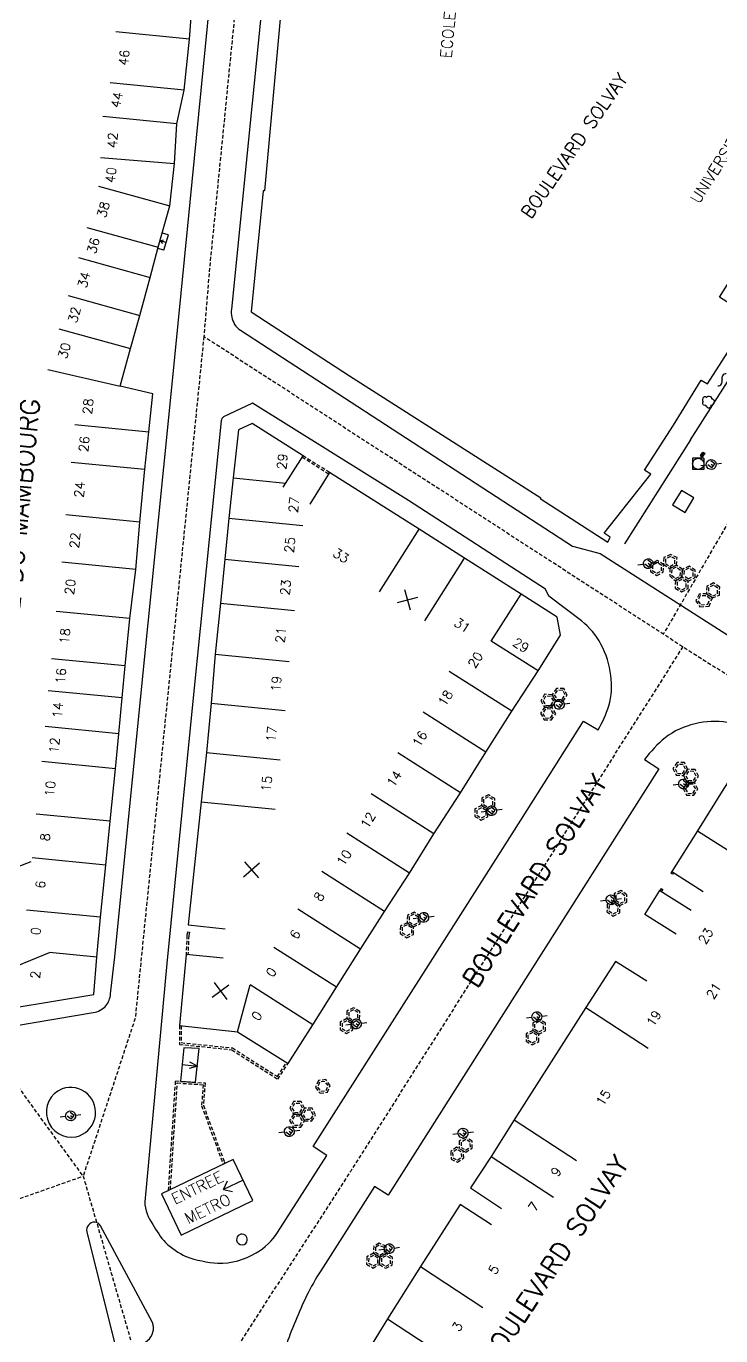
# Model space of a CAD drawing. Header units: millimetres. Extents: x 155000 to 156001, y 122000 to 123001.
# Drawn here: x 155404.1 to 155497.6, y 122708.5 to 122884.8 of the extents above; entities that cross this region are included whole.
import ezdxf
from ezdxf.enums import TextEntityAlignment as Align

# ---------------------------------------------------------------- set-up
doc = ezdxf.new("R2010")
doc.units = ezdxf.units.MM
doc.linetypes.add('DASHED', pattern=[0.75, 0.5, -0.25])
doc.layers.get('0').update_dxf_attribs({"linetype": 'CONTINUOUS'})
for name, color, linetype in [('W0001', 6, 'DASHED'), ('W0008', 7, 'CONTINUOUS'), ('W0100', 7, 'CONTINUOUS'), ('W0112', 1, 'DASHED'), ('W0300', 7, 'CONTINUOUS'), ('W0310', 3, 'CONTINUOUS'), ('W0400', 7, 'CONTINUOUS'), ('W0420', 7, 'CONTINUOUS'), ('W0471', 7, 'CONTINUOUS'), ('W0984', 7, 'CONTINUOUS'), ('W0989', 7, 'CONTINUOUS'), ('W0991', 7, 'CONTINUOUS'), ('W1102', 7, 'CONTINUOUS')]:
    doc.layers.add(name, color=color, linetype=linetype)
doc.styles.get("Standard").update_dxf_attribs({"font": 'romans.shx', "width": 0.85})

# ---------------------------------------------------------------- blocks, each defined once
blk = doc.blocks.new('t991o')
at = {"color": 0, "linetype": 'Continuous'}
for p, q in [((-1, 1), (1, -1)), ((-1, -1), (1, 1))]:
    blk.add_line(p, q, dxfattribs=at)
blk = doc.blocks.new('t310o')
at = {"color": 0, "linetype": 'Continuous'}
for centre, start, end in [((-0.5, 0.38), 216.8699, 323.1304), ((0.5, -0.37), 36.8699, 143.1303)]:
    blk.add_arc(centre, 0.625, start, end, dxfattribs=at)
blk = doc.blocks.new('T420')
for p, q in [((0.75, 0.75), (-0.75, 0.75)), ((-0.75, 0.75), (-0.75, -0.75)), ((0.75, 0.75), (0.75, -0.75)), ((0.75, -0.75), (-0.75, -0.75))]:
    blk.add_line(p, q)
blk.add_ellipse((0, 0), major_axis=(-0.53, 0.53), ratio=1, start_param=3.926991, end_param=10.210176)
blk = doc.blocks.new('T400')
for p, q in [((-0.15, 0.3), (0.15, 0.3)), ((-0.15, -0.25), (-0.15, 0.3)), ((-0.15, 0.15), (0.15, 0.15)), ((-0.15, 0), (0.15, 0)), ((0.15, 0.3), (0.15, -0.25)), ((-0.15, -0.15), (0.15, -0.15)), ((-0.15, -0.25), (-0.15, -0.3)), ((-0.15, -0.3), (0.15, -0.3)), ((0.15, -0.3), (0.15, -0.25))]:
    blk.add_line(p, q)
blk = doc.blocks.new('T300')
for p, q in [((-0.8, 0.51), (-0.86, 0.34)), ((-0.86, 0.34), (-0.86, 0.17)), ((-0.86, 0.17), (-0.74, 0.06)), ((-0.69, 0.63), (-0.8, 0.51)), ((-0.8, -0.06), (-0.74, 0.06)), ((-0.74, 0.06), (-0.69, 0.11)), ((-0.57, 0.69), (-0.69, 0.63)), ((-0.46, 0.69), (-0.57, 0.69)), ((-0.29, 0.63), (-0.46, 0.69)), ((-0.29, 0.63), (-0.17, 0.74)), ((-0.23, 0.57), (-0.29, 0.63)), ((-0.17, 0.74), (-0.06, 0.8)), ((-0.06, 0.8), (0.06, 0.8)), ((0.06, 0.8), (0.23, 0.74)), ((0.23, 0.74), (0.34, 0.63)), ((0.34, 0.63), (0.4, 0.51)), ((0.46, 0.46), (0.34, 0.46)), ((0.4, 0.51), (0.4, 0.46)), ((0.57, 0.4), (0.46, 0.46)), ((0.57, 0.4), (0.69, 0.29)), ((0.69, 0.29), (0.74, 0.17)), ((0.74, 0.06), (0.69, -0.17)), ((0.74, 0.17), (0.74, 0.06)), ((-0.8, -0.17), (-0.8, -0.06)), ((-0.8, -0.23), (-0.8, -0.17)), ((-0.74, -0.34), (-0.8, -0.23)), ((-0.69, -0.4), (-0.74, -0.34)), ((-0.51, -0.46), (-0.69, -0.4)), ((-0.4, -0.46), (-0.51, -0.46)), ((-0.4, -0.46), (-0.34, -0.46)), ((-0.34, -0.46), (-0.34, -0.4)), ((-0.34, -0.51), (-0.34, -0.46)), ((-0.29, -0.63), (-0.34, -0.51)), ((-0.17, -0.74), (-0.29, -0.63)), ((-0.06, -0.8), (-0.17, -0.74)), ((0.06, -0.8), (-0.06, -0.8)), ((0.17, -0.74), (0.06, -0.8)), ((0.23, -0.69), (0.17, -0.74)), ((0.29, -0.46), (0.23, -0.46)), ((0.29, -0.63), (0.23, -0.69)), ((0.46, -0.4), (0.29, -0.46)), ((0.34, -0.51), (0.29, -0.63)), ((0.34, -0.51), (0.34, -0.46)), ((0.57, -0.34), (0.46, -0.4)), ((0.63, -0.29), (0.57, -0.34)), ((0.69, -0.17), (0.63, -0.29))]:
    blk.add_line(p, q)
blk = doc.blocks.new('T471')
for p, q in [((-0.333334, 0.333334), (-0.333334, -0.333334)), ((-0.333334, 0.333334), (0.333334, 0.333334)), ((-0.333334, 0), (0, 0)), ((0.500001, 0.500001), (1.000002, 1.000002)), ((-0.500001, -0.500001), (-1.000002, -1.000002)), ((-0.333334, -0.333334), (0.333334, -0.333334))]:
    blk.add_line(p, q)
blk.add_ellipse((0, 0), major_axis=(0.471405, 0.471405), ratio=1, start_param=5.4977871438, end_param=11.780972451)

msp = doc.modelspace()

# ---------------------------------------------------------------- linework, layer by layer
at = {"layer": 'W0001', "flags": 128}
for points in [[(155443.33, 123000), (155441.02, 122975.96), (155428.77, 122852.29), (155428, 122843.03), (155492.5, 122801.28), (155518.68, 122784.63), (155518.68, 122784.63)], [(155428, 122843.03), (155418.75, 122751.28), (155411.75, 122730.03), (155397.75, 122749.28), (155395.29, 122754.27), (155395.29, 122754.27)], [(155492.5, 122801.28), (155447.78, 122730.71), (155422.75, 122692.03), (155448.19, 122675.49), (155448.19, 122675.49)], [(155385.54, 122720.77), (155411.75, 122730.03), (155422.75, 122692.03), (155415.75, 122681.03), (155400.25, 122677.53), (155398.05, 122674.19)]]:
    msp.add_lwpolyline(points, dxfattribs=at)
at = {"layer": 'W0001'}
msp.add_lwpolyline([(155660.1, 122947.91), (155664.07, 122928.08), (155597.06, 122914.16), (155568.89, 122909.42), (155556.86, 122903.83), (155528.37, 122864.4), (155499.03, 122818.74), (155489.88, 122802.98)], dxfattribs=at)
at = {"layer": 'W0008', "flags": 128}
for points in [[(155398.44, 122755.43), (155400.08, 122751.94, 0.1829), (155401.45, 122750.44, 0.142), (155402.75, 122750.3), (155413.11, 122752.04, 0.1737), (155414.82, 122752.95, 0.1423), (155415.43, 122754.54), (155416.03, 122759.54), (155419.45, 122794.18), (155423.62, 122835.71), (155425.83, 122857.9), (155433.26, 122933.06), (155437.26, 122973.52), (155439.79, 123000, 0.0883)], [(155446.88, 123000), (155445.69, 122988.04), (155444.78, 122978.4), (155441.1, 122941.41), (155435.89, 122888.27), (155431.7, 122846.67, 0.1646), (155432.14, 122844.64, 0.1068), (155432.93, 122843.84), (155477.64, 122814.78), (155481.38, 122813.79), (155520.31, 122788.92), (155520.31, 122788.92)], [(155425.61, 122719.2, 0.0653), (155429.89, 122718.3, 0.1417), (155435.05, 122719.7, 0.1153), (155437.92, 122722.43), (155444.56, 122732.8), (155442.7, 122734), (155469.82, 122776.56), (155479.13, 122791.25), (155481.08, 122790.08, 0.0531), (155482.53, 122793.31, 0.1), (155482.8, 122797.39, 0.0939), (155481.47, 122801.59, 0.1063), (155478.84, 122804.74), (155474.46, 122808.05), (155474, 122809.01), (155455.54, 122820.92), (155434.56, 122834.04), (155430.66, 122832.19, 0.2446), (155430.34, 122831.65), (155426.68, 122795.74), (155422.99, 122758.63), (155420.03, 122726.55, 0.1557), (155421.14, 122723.53, 0.059), (155422.83, 122721.08, 0.072), (155425.59, 122719.2), (155425.59, 122719.2)], [(155517.04, 122780.34), (155502.28, 122789.7, 0.1032), (155498.48, 122791.07, 0.0958), (155494.13, 122790.9, 0.1072), (155490.11, 122789.02, 0.0566), (155487.34, 122786.09), (155489.28, 122784.85), (155452.83, 122727.45), (155450.99, 122728.62), (155443.74, 122717.3, 0.0277), (155441.83, 122713.9, 0.0299), (155439.01, 122707.06, 0.0588), (155437.66, 122701.82, 0.1147), (155438.08, 122697.53, 0.0958), (155439.62, 122695.03, 0.0641), (155441.51, 122693.46), (155453, 122686.01), (155453, 122686.01)], [(155408.92, 122741.77, 0.9118), (155410.8, 122735.33), (155410.8, 122735.33)], [(155410.8, 122735.33, 1.0631), (155408.92, 122741.77), (155408.92, 122741.77)], [(155416.3, 122706.34, 0.1678), (155417.11, 122705.68, 0.2113), (155417.96, 122705.91), (155420.43, 122707.9, 0.1573), (155421.13, 122709.03, 0.1881), (155421.06, 122710.33), (155414.1, 122723.33, 0.2411), (155413.32, 122723.85, 0.2457), (155412.45, 122723.43, 0.2278), (155412.23, 122722.53), (155416.3, 122706.34), (155416.3, 122706.34)]]:
    msp.add_lwpolyline(points, format="xyb", dxfattribs=at)
for points in [[(155493.53, 122829.12), (155501.51, 122841.6), (155511.64, 122857.58), (155511.52, 122857.67), (155511.11, 122858.11)], [(155493.53, 122829.12), (155484.63, 122815.12), (155484.63, 122815.12)], [(155493.99, 122821.28), (155492.3, 122822.29), (155491.1, 122820.35), (155492.79, 122819.34), (155493.99, 122821.28), (155493.99, 122821.28)]]:
    msp.add_lwpolyline(points, dxfattribs=at)
at = {"layer": 'W0100'}
for p, q in [((155422.11, 122855.89), (155422.56, 122856.03)), ((155422.11, 122855.89), (155422.42, 122855.53)), ((155422.93, 122855.66), (155422.11, 122855.89)), ((155425.07, 122745.05), (155427.12, 122744.83)), ((155427.12, 122744.83), (155426.02, 122744.53)), ((155427.12, 122744.83), (155426.1, 122745.36)), ((155433.27, 122729.5), (155430.62, 122728.24)), ((155430.62, 122728.24), (155431.19, 122729.39)), ((155430.62, 122728.24), (155431.86, 122727.96))]:
    msp.add_line(p, q, dxfattribs=at)
at = {"layer": 'W0100', "flags": 128}
for points in [[(155449.57, 122952.87), (155444.6, 122953.36), (155443.69, 122943.86), (155440.02, 122906.48), (155440.17, 122906.47), (155439.15, 122897.16), (155439.3, 122897.14), (155436.14, 122862.59), (155435.99, 122862.61), (155434.36, 122846.33), (155447.62, 122837.7), (155473.36, 122821.31), (155473.28, 122821.19), (155482.39, 122815.33), (155482.72, 122816), (155481.88, 122816.54), (155488.16, 122824.5), (155487.31, 122825.03), (155491.24, 122831.09), (155491.24, 122831.09)], [(155491.24, 122831.09), (155494.97, 122837.11), (155495.82, 122836.62), (155501.58, 122845.66), (155497.44, 122848.3), (155518.16, 122881.07), (155522.32, 122878.41), (155528.12, 122887.49), (155527.28, 122888.02), (155534.91, 122900.08), (155535.75, 122899.54), (155541.42, 122908.53), (155537.19, 122911.19)], [(155402.3, 122752.67), (155413.19, 122754.47), (155413.57, 122759.51), (155414.09, 122764.86), (155414.82, 122771.88), (155415.39, 122777.77), (155416.11, 122784.82), (155416.56, 122789.55), (155417, 122794.37), (155417.41, 122798.68), (155418.05, 122805.04), (155418.82, 122811.66), (155419.37, 122818.03), (155420.06, 122825.14), (155420.58, 122830.19), (155421.11, 122835.3), (155416.72, 122836.32), (155418.11, 122841.39), (155419.37, 122845.85), (155420.75, 122850.96), (155421.86, 122855.01), (155423.43, 122860.58), (155424.05, 122866.29), (155424.34, 122871.63), (155425.33, 122876.17), (155426.08, 122883.02), (155426.59, 122890.15)], [(155422.63, 122854.62), (155423.22, 122856.7), (155422.4, 122856.93), (155422.4, 122856.93)], [(155438.68, 122822.73), (155441.35, 122826.97), (155434.49, 122831.31), (155432.66, 122830.43), (155431.95, 122823.97), (155431.37, 122818.56), (155430.82, 122813.05), (155430.23, 122807.12), (155429.53, 122800.27), (155428.99, 122793.67), (155428.34, 122787.05), (155427.65, 122780.38), (155425.89, 122763.82), (155430.86, 122763.29), (155430.86, 122763.29)], [(155430.59, 122759.35), (155425.61, 122759.83), (155424.7, 122750.29), (155432.54, 122749.46), (155439.35, 122745.2), (155442.65, 122750.4), (155445.84, 122755.44), (155449.09, 122760.57), (155452.3, 122765.64), (155455.67, 122770.79), (155458.96, 122776.1), (155462.55, 122781.62), (155465.98, 122787.07), (155469.45, 122792.58), (155473.01, 122798.02), (155476.03, 122802.82), (155475.55, 122805.26), (155470.7, 122808.33), (155463.1, 122813.19), (155456.99, 122817.07), (155444.93, 122824.69), (155442.26, 122820.46), (155442.26, 122820.46)], [(155515.97, 122779.19), (155510.36, 122782.9), (155503.58, 122787.26), (155500.93, 122786.7), (155497.78, 122781.82), (155494.46, 122776.48), (155491, 122771), (155495.24, 122768.33), (155495.24, 122768.33)], [(155491.6, 122762.59), (155487.37, 122765.25), (155489.4, 122768.48), (155493.63, 122765.82), (155493.63, 122765.82)], [(155487.64, 122756.26), (155483.41, 122758.92), (155479.45, 122752.72), (155469.8, 122737.6), (155466.69, 122732.68), (155463.91, 122728.43), (155468.09, 122725.69), (155468.09, 122725.69)], [(155426.89, 122742.65), (155427.37, 122747.21), (155425.3, 122747.31), (155424.83, 122742.79), (155426.89, 122742.65), (155426.89, 122742.65)], [(155422.29, 122727.64), (155424.95, 122722.1), (155434.6, 122726.73), (155431.94, 122732.27), (155422.29, 122727.64), (155422.29, 122727.64)], [(155466.71, 122723.48), (155462.52, 122726.22), (155457.18, 122717.85), (155452.72, 122710.81), (155449.45, 122705.49), (155444.35, 122697.73), (155444.77, 122695.41), (155448.65, 122693.07), (155454.55, 122689.34), (155454.55, 122689.34)]]:
    msp.add_lwpolyline(points, dxfattribs=at)
at = {"layer": 'W0100'}
msp.add_lwpolyline([(155422.63, 122854.62), (155421.82, 122854.84)], dxfattribs=at)
at = {"layer": 'W0100', "flags": 128}
for points in [[(155433.79, 122721.19, 1.0852), (155432.42, 122721.68), (155432.42, 122721.68)], [(155432.42, 122721.68, 0.9225), (155433.79, 122721.19), (155433.79, 122721.19)]]:
    msp.add_lwpolyline(points, format="xyb", dxfattribs=at)
at = {"layer": 'W0112'}
for p, q in [((155444.8, 122824.48), (155441.21, 122826.75)), ((155444.93, 122824.69), (155441.35, 122826.96)), ((155490.81, 122813.69), (155489.93, 122813.25)), ((155490.81, 122813.41), (155490.17, 122813.09)), ((155491.71, 122813.25), (155490.81, 122813.69)), ((155491.44, 122813.1), (155490.81, 122813.41)), ((155488.16, 122812.38), (155488.13, 122811.38)), ((155489.05, 122812.85), (155488.16, 122812.38)), ((155488.41, 122812.23), (155488.38, 122811.52)), ((155489.04, 122812.56), (155488.41, 122812.23)), ((155489.64, 122812.19), (155489.04, 122812.56)), ((155489.89, 122812.32), (155489.05, 122812.85)), ((155489.61, 122811.48), (155489.64, 122812.19)), ((155489.86, 122811.32), (155489.89, 122812.32)), ((155489.93, 122813.25), (155489.89, 122812.32)), ((155489.89, 122812.32), (155490.74, 122811.79)), ((155490.17, 122813.09), (155490.15, 122812.46)), ((155490.15, 122812.46), (155490.75, 122812.08)), ((155490.74, 122811.79), (155490.73, 122810.79)), ((155491.62, 122812.25), (155490.74, 122811.79)), ((155491.62, 122812.25), (155490.74, 122811.79)), ((155490.74, 122811.79), (155491.62, 122812.25)), ((155490.75, 122812.08), (155491.39, 122812.41)), ((155490.99, 122811.64), (155490.98, 122810.9)), ((155491.6, 122811.96), (155490.99, 122811.64)), ((155491.39, 122812.41), (155491.44, 122813.1)), ((155492.18, 122811.54), (155491.6, 122811.96)), ((155491.62, 122812.25), (155491.71, 122813.25)), ((155492.44, 122811.66), (155491.62, 122812.25)), ((155492.35, 122810.61), (155492.44, 122811.66)), ((155492.44, 122811.66), (155492.35, 122810.61)), ((155493.33, 122812.12), (155492.44, 122811.66)), ((155493.31, 122811.83), (155492.68, 122811.5)), ((155493.91, 122811.45), (155493.31, 122811.83)), ((155494.17, 122811.58), (155493.33, 122812.12)), ((155494.13, 122810.58), (155494.17, 122811.58)), ((155488.13, 122811.38), (155488.98, 122810.85)), ((155488.38, 122811.52), (155488.99, 122811.14)), ((155488.98, 122810.85), (155489.86, 122811.32)), ((155488.99, 122811.14), (155489.61, 122811.48)), ((155490.73, 122810.79), (155491.48, 122810.13)), ((155490.98, 122810.9), (155491.51, 122810.43)), ((155491.48, 122810.13), (155491.46, 122809.13)), ((155491.48, 122810.13), (155492.35, 122810.61)), ((155492.35, 122810.61), (155491.48, 122810.13)), ((155491.51, 122810.43), (155492.12, 122810.77)), ((155491.73, 122809.98), (155491.71, 122809.27)), ((155492.35, 122810.33), (155491.73, 122809.98)), ((155492.12, 122810.77), (155492.18, 122811.54)), ((155493.21, 122810.1), (155492.35, 122810.61)), ((155492.96, 122809.96), (155492.35, 122810.33)), ((155492.68, 122811.5), (155492.62, 122810.75)), ((155493.22, 122810.39), (155492.62, 122810.75)), ((155492.95, 122809.25), (155492.96, 122809.96)), ((155493.19, 122809.1), (155493.21, 122810.1)), ((155493.21, 122810.1), (155494.13, 122810.58)), ((155493.22, 122810.39), (155493.88, 122810.73)), ((155493.88, 122810.73), (155493.91, 122811.45)), ((155496.61, 122809.84), (155495.72, 122809.38)), ((155497.45, 122809.3), (155496.61, 122809.84)), ((155491.46, 122809.13), (155492.35, 122808.63)), ((155491.71, 122809.27), (155492.35, 122808.92)), ((155492.35, 122808.92), (155492.95, 122809.25)), ((155492.35, 122808.63), (155493.19, 122809.1)), ((155494.67, 122808.34), (155494.24, 122807.44)), ((155494.83, 122808.1), (155494.53, 122807.46)), ((155495.67, 122808.39), (155494.67, 122808.34)), ((155495.6, 122808.13), (155494.83, 122808.1)), ((155496.18, 122807.73), (155495.6, 122808.13)), ((155495.72, 122809.38), (155495.67, 122808.39)), ((155495.67, 122808.39), (155496.49, 122807.82)), ((155496.49, 122807.82), (155495.67, 122808.39)), ((155495.96, 122809.23), (155495.93, 122808.51)), ((155495.93, 122808.51), (155496.52, 122808.1)), ((155496.6, 122809.55), (155495.96, 122809.23)), ((155496.49, 122807.82), (155497.41, 122808.22)), ((155496.52, 122808.1), (155497.16, 122808.39)), ((155497.19, 122809.16), (155496.6, 122809.55)), ((155497.16, 122808.39), (155497.19, 122809.16)), ((155497.41, 122808.22), (155497.45, 122809.3)), ((155494.24, 122807.44), (155494.8, 122806.61)), ((155494.53, 122807.46), (155494.93, 122806.88)), ((155494.8, 122806.61), (155496.03, 122806.73)), ((155494.93, 122806.88), (155495.86, 122806.97)), ((155495.86, 122806.97), (155496.18, 122807.73)), ((155496.03, 122806.73), (155496.49, 122807.82)), ((155473.88, 122794.87), (155473.37, 122794.02)), ((155473.37, 122794.02), (155473.86, 122793.15)), ((155474.02, 122794.61), (155473.66, 122794.02)), ((155473.66, 122794.02), (155474.01, 122793.4)), ((155474.88, 122794.81), (155473.88, 122794.87)), ((155474.74, 122794.57), (155474.02, 122794.61)), ((155474.73, 122793.36), (155475.1, 122793.96)), ((155475.1, 122793.96), (155474.74, 122794.57)), ((155474.86, 122793.11), (155475.4, 122793.95)), ((155475.46, 122795.63), (155474.88, 122794.81)), ((155474.88, 122794.81), (155475.4, 122793.95)), ((155475.4, 122793.95), (155474.88, 122794.81)), ((155475.59, 122795.38), (155475.18, 122794.8)), ((155475.18, 122794.8), (155475.54, 122794.2)), ((155475.4, 122793.95), (155476.39, 122793.92)), ((155476.46, 122795.65), (155475.46, 122795.63)), ((155475.54, 122794.2), (155476.26, 122794.17)), ((155476.31, 122795.4), (155475.59, 122795.38)), ((155476.26, 122794.17), (155476.64, 122794.78)), ((155476.64, 122794.78), (155476.31, 122795.4)), ((155476.39, 122793.92), (155476.93, 122794.76)), ((155476.93, 122794.76), (155476.46, 122795.65)), ((155473.86, 122793.15), (155473.33, 122792.31)), ((155473.33, 122792.31), (155473.82, 122791.44)), ((155474, 122792.9), (155473.62, 122792.3)), ((155473.62, 122792.3), (155473.97, 122791.69)), ((155473.86, 122793.15), (155474.86, 122793.11)), ((155474.86, 122793.11), (155473.86, 122793.15)), ((155474.72, 122792.86), (155474, 122792.9)), ((155474.01, 122793.4), (155474.73, 122793.36)), ((155474.69, 122791.66), (155475.07, 122792.25)), ((155475.07, 122792.25), (155474.72, 122792.86)), ((155474.82, 122791.41), (155475.37, 122792.24)), ((155475.37, 122792.24), (155474.86, 122793.11)), ((155473.82, 122791.44), (155474.82, 122791.41)), ((155473.97, 122791.69), (155474.69, 122791.66)), ((155491.71, 122785.67), (155491.15, 122784.86)), ((155491.84, 122785.42), (155491.44, 122784.84)), ((155492.71, 122785.67), (155491.71, 122785.67)), ((155492.55, 122785.42), (155491.84, 122785.42)), ((155492.85, 122784.78), (155492.55, 122785.42)), ((155493.13, 122784.77), (155492.71, 122785.67)), ((155491.15, 122784.86), (155491.59, 122783.97)), ((155491.44, 122784.84), (155491.75, 122784.21)), ((155491.59, 122783.97), (155492.59, 122783.92)), ((155491.75, 122784.21), (155492.46, 122784.18)), ((155492.46, 122784.18), (155492.85, 122784.78)), ((155492.59, 122783.92), (155493.13, 122784.77)), ((155493.13, 122784.77), (155492.59, 122783.92)), ((155492.59, 122783.92), (155493.05, 122783.04)), ((155493.27, 122784.51), (155492.88, 122783.91)), ((155492.88, 122783.91), (155493.21, 122783.28)), ((155494.13, 122784.74), (155493.13, 122784.77)), ((155493.98, 122784.49), (155493.27, 122784.51)), ((155493.92, 122783.25), (155494.3, 122783.86)), ((155494.3, 122783.86), (155493.98, 122784.49)), ((155494.05, 122782.99), (155494.58, 122783.84)), ((155494.58, 122783.84), (155494.13, 122784.74)), ((155493.05, 122783.04), (155492.53, 122782.18)), ((155492.53, 122782.18), (155492.99, 122781.29)), ((155493.19, 122782.78), (155492.82, 122782.17)), ((155492.82, 122782.17), (155493.15, 122781.54)), ((155493.05, 122783.04), (155494.05, 122782.99)), ((155494.05, 122782.99), (155493.05, 122783.04)), ((155493.89, 122782.75), (155493.19, 122782.78)), ((155493.21, 122783.28), (155493.92, 122783.25)), ((155493.85, 122781.53), (155494.22, 122782.12)), ((155494.22, 122782.12), (155493.89, 122782.75)), ((155493.98, 122781.28), (155494.51, 122782.1)), ((155494.51, 122782.1), (155494.05, 122782.99)), ((155465.4, 122779.89), (155464.5, 122779.44)), ((155465.41, 122780.89), (155465.4, 122779.89)), ((155465.4, 122779.89), (155466.26, 122779.39)), ((155466.26, 122779.39), (155465.4, 122779.89)), ((155466.31, 122781.34), (155465.41, 122780.89)), ((155465.66, 122780.73), (155465.65, 122780.03)), ((155465.65, 122780.03), (155466.27, 122779.67)), ((155466.3, 122781.05), (155465.66, 122780.73)), ((155466.27, 122779.67), (155466.91, 122779.99)), ((155466.92, 122780.69), (155466.3, 122781.05)), ((155467.17, 122780.83), (155466.31, 122781.34)), ((155466.91, 122779.99), (155466.92, 122780.69)), ((155467.16, 122779.83), (155467.17, 122780.83)), ((155492.99, 122781.29), (155493.98, 122781.28)), ((155493.15, 122781.54), (155493.85, 122781.53)), ((155464.5, 122779.44), (155464.48, 122778.44)), ((155464.48, 122778.44), (155465.35, 122777.94)), ((155464.75, 122779.29), (155464.73, 122778.58)), ((155464.73, 122778.58), (155465.36, 122778.22)), ((155465.39, 122779.6), (155464.75, 122779.29)), ((155465.35, 122777.94), (155466.25, 122778.39)), ((155465.36, 122778.22), (155466, 122778.54)), ((155466.01, 122779.24), (155465.39, 122779.6)), ((155466, 122778.54), (155466.01, 122779.24)), ((155466.25, 122778.39), (155466.26, 122779.39)), ((155466.26, 122779.39), (155467.16, 122779.83)), ((155491, 122771), (155490.89, 122770.8)), ((155491.22, 122770.86), (155491.11, 122770.68)), ((155483.25, 122768.03), (155483.21, 122767.03)), ((155484.15, 122768.46), (155483.25, 122768.03)), ((155483.49, 122767.87), (155483.46, 122767.16)), ((155484.12, 122768.17), (155483.49, 122767.87)), ((155484.7, 122767.76), (155484.12, 122768.17)), ((155484.96, 122767.88), (155484.15, 122768.46)), ((155484.68, 122767.04), (155484.7, 122767.76)), ((155484.93, 122766.88), (155484.96, 122767.88)), ((155489.58, 122768.73), (155489.4, 122768.48)), ((155489.78, 122768.59), (155489.61, 122768.35)), ((155482.31, 122766.6), (155482.27, 122765.6)), ((155483.21, 122767.03), (155482.31, 122766.6)), ((155482.55, 122766.44), (155482.52, 122765.73)), ((155483.18, 122766.74), (155482.55, 122766.44)), ((155483.77, 122766.32), (155483.18, 122766.74)), ((155483.21, 122767.03), (155484.02, 122766.45)), ((155484.02, 122766.45), (155483.21, 122767.03)), ((155483.46, 122767.16), (155484.05, 122766.74)), ((155483.75, 122765.61), (155483.77, 122766.32)), ((155483.99, 122765.45), (155484.02, 122766.45)), ((155484.02, 122766.45), (155484.93, 122766.88)), ((155484.05, 122766.74), (155484.68, 122767.04)), ((155455.36, 122764.11), (155454.46, 122763.68)), ((155455.4, 122765.11), (155455.36, 122764.11)), ((155455.36, 122764.11), (155456.24, 122763.56)), ((155456.24, 122763.56), (155455.36, 122764.11)), ((155456.3, 122765.55), (155455.4, 122765.11)), ((155455.64, 122764.95), (155455.62, 122764.25)), ((155455.62, 122764.25), (155456.25, 122763.85)), ((155456.28, 122765.26), (155455.64, 122764.95)), ((155456.24, 122763.56), (155457.13, 122764.02)), ((155456.25, 122763.85), (155456.88, 122764.17)), ((155456.89, 122764.88), (155456.28, 122765.26)), ((155457.15, 122765.02), (155456.3, 122765.55)), ((155456.88, 122764.17), (155456.89, 122764.88)), ((155457.13, 122764.02), (155457.15, 122765.02)), ((155482.27, 122765.6), (155483.09, 122765.02)), ((155482.52, 122765.73), (155483.12, 122765.31)), ((155483.09, 122765.02), (155483.99, 122765.45)), ((155483.12, 122765.31), (155483.75, 122765.61)), ((155425.72, 122762.43), (155425.61, 122759.83)), ((155425.81, 122762.9), (155425.72, 122762.43)), ((155425.97, 122762.4), (155425.86, 122759.81)), ((155426.05, 122762.86), (155425.97, 122762.4)), ((155454.46, 122763.68), (155454.42, 122762.68)), ((155454.42, 122762.68), (155455.34, 122762.11)), ((155454.7, 122763.52), (155454.68, 122762.82)), ((155454.68, 122762.82), (155455.35, 122762.4)), ((155455.35, 122763.83), (155454.7, 122763.52)), ((155455.34, 122762.11), (155456.23, 122762.56)), ((155455.99, 122763.43), (155455.35, 122763.83)), ((155455.35, 122762.4), (155455.98, 122762.72)), ((155455.98, 122762.72), (155455.99, 122763.43)), ((155456.23, 122762.56), (155456.24, 122763.56)), ((155447.27, 122752.22), (155447.25, 122751.22)), ((155448.16, 122752.68), (155447.27, 122752.22)), ((155447.52, 122752.07), (155447.51, 122751.36)), ((155448.15, 122752.4), (155447.52, 122752.07)), ((155448.74, 122752.05), (155448.15, 122752.4)), ((155449, 122752.19), (155448.16, 122752.68)), ((155448.72, 122751.34), (155448.74, 122752.05)), ((155448.96, 122751.19), (155449, 122752.19)), ((155424.7, 122750.29), (155424.71, 122747.76)), ((155424.95, 122750.27), (155424.96, 122747.99)), ((155446.37, 122750.76), (155446.35, 122749.76)), ((155447.25, 122751.22), (155446.37, 122750.76)), ((155446.61, 122750.6), (155446.6, 122749.89)), ((155446.6, 122749.89), (155447.2, 122749.51)), ((155447.24, 122750.93), (155446.61, 122750.6)), ((155447.84, 122750.57), (155447.24, 122750.93)), ((155447.25, 122751.22), (155448.09, 122750.7)), ((155448.09, 122750.7), (155447.25, 122751.22)), ((155447.51, 122751.36), (155448.1, 122750.99)), ((155447.82, 122749.85), (155447.84, 122750.57)), ((155448.06, 122749.7), (155448.09, 122750.7)), ((155448.09, 122750.7), (155448.96, 122751.19)), ((155448.1, 122750.99), (155448.72, 122751.34)), ((155472.28, 122750.64), (155472.27, 122749.64)), ((155473.16, 122751.11), (155472.28, 122750.64)), ((155472.53, 122750.49), (155472.52, 122749.78)), ((155473.15, 122750.83), (155472.53, 122750.49)), ((155473.74, 122750.46), (155473.15, 122750.83)), ((155473.99, 122750.59), (155473.16, 122751.11)), ((155473.74, 122749.75), (155473.74, 122750.46)), ((155473.99, 122749.59), (155473.99, 122750.59)), ((155446.35, 122749.76), (155447.19, 122749.22)), ((155447.19, 122749.22), (155448.06, 122749.7)), ((155447.2, 122749.51), (155447.82, 122749.85)), ((155472.27, 122749.64), (155471.39, 122749.17)), ((155471.39, 122749.17), (155471.39, 122748.17)), ((155471.39, 122748.17), (155472.21, 122747.68)), ((155472.27, 122749.35), (155471.64, 122749.02)), ((155471.64, 122749.02), (155471.64, 122748.31)), ((155471.64, 122748.31), (155472.22, 122747.97)), ((155472.21, 122747.68), (155473.1, 122748.14)), ((155472.22, 122747.97), (155472.85, 122748.29)), ((155472.27, 122749.64), (155473.1, 122749.14)), ((155473.1, 122749.14), (155472.27, 122749.64)), ((155472.85, 122749), (155472.27, 122749.35)), ((155472.52, 122749.78), (155473.11, 122749.42)), ((155472.85, 122748.29), (155472.85, 122749)), ((155473.1, 122749.14), (155473.99, 122749.59)), ((155473.1, 122748.14), (155473.1, 122749.14)), ((155473.11, 122749.42), (155473.74, 122749.75)), ((155424.71, 122747.76), (155431.76, 122747.04)), ((155424.96, 122747.99), (155431.84, 122747.28)), ((155431.76, 122747.04), (155437.96, 122743.07)), ((155431.84, 122747.28), (155437.89, 122743.41)), ((155437.89, 122743.41), (155439.14, 122745.33)), ((155437.96, 122743.07), (155439.35, 122745.2)), ((155443.42, 122742.88), (155443.03, 122741.96)), ((155444.4, 122743.03), (155443.42, 122742.88)), ((155445.01, 122742.24), (155444.4, 122743.03)), ((155443.03, 122741.96), (155443.65, 122741.18)), ((155443.59, 122742.66), (155443.32, 122742)), ((155443.32, 122742), (155443.75, 122741.44)), ((155444.3, 122742.77), (155443.59, 122742.66)), ((155443.65, 122741.18), (155444.64, 122741.31)), ((155443.75, 122741.44), (155444.46, 122741.54)), ((155444.73, 122742.2), (155444.3, 122742.77)), ((155444.46, 122741.54), (155444.73, 122742.2)), ((155444.64, 122741.31), (155445.01, 122742.24)), ((155440.08, 122740.07), (155439.57, 122739.22)), ((155440.22, 122739.82), (155439.86, 122739.22)), ((155441.08, 122740.06), (155440.08, 122740.07)), ((155440.93, 122739.81), (155440.22, 122739.82)), ((155441.27, 122739.18), (155440.93, 122739.81)), ((155441.56, 122739.18), (155441.08, 122740.06)), ((155440.06, 122738.35), (155439.55, 122737.49)), ((155439.57, 122739.22), (155440.06, 122738.35)), ((155440.2, 122738.1), (155439.84, 122737.49)), ((155439.86, 122739.22), (155440.21, 122738.6)), ((155440.06, 122738.35), (155441.06, 122738.33)), ((155441.06, 122738.33), (155440.06, 122738.35)), ((155440.92, 122738.09), (155440.2, 122738.1)), ((155440.21, 122738.6), (155440.92, 122738.59)), ((155440.92, 122738.59), (155441.27, 122739.18)), ((155441.27, 122737.47), (155440.92, 122738.09)), ((155441.56, 122739.18), (155441.06, 122738.33)), ((155441.06, 122738.33), (155441.56, 122739.18)), ((155441.06, 122738.33), (155441.55, 122737.46)), ((155441.55, 122737.46), (155441.06, 122738.33)), ((155441.7, 122738.92), (155441.35, 122738.33)), ((155441.35, 122738.33), (155441.7, 122737.71)), ((155442.56, 122739.16), (155441.56, 122739.18)), ((155442.41, 122738.91), (155441.7, 122738.92)), ((155441.7, 122737.71), (155442.41, 122737.7)), ((155442.75, 122738.29), (155442.41, 122738.91)), ((155442.41, 122737.7), (155442.75, 122738.29)), ((155442.55, 122737.45), (155443.04, 122738.28)), ((155443.04, 122738.28), (155442.56, 122739.16)), ((155439.55, 122737.49), (155440.03, 122736.63)), ((155439.84, 122737.49), (155440.18, 122736.88)), ((155440.03, 122736.63), (155441.05, 122736.6)), ((155440.18, 122736.88), (155440.9, 122736.86)), ((155440.9, 122736.86), (155441.27, 122737.47)), ((155441.05, 122736.6), (155441.55, 122737.46)), ((155441.55, 122737.46), (155442.55, 122737.45)), ((155463.25, 122735.24), (155462.38, 122734.74)), ((155462.38, 122734.74), (155462.38, 122733.73)), ((155463.25, 122734.95), (155462.63, 122734.59)), ((155462.63, 122734.59), (155462.63, 122733.88)), ((155464.11, 122734.74), (155463.25, 122735.24)), ((155463.86, 122734.59), (155463.25, 122734.95)), ((155463.88, 122733.92), (155463.86, 122734.59)), ((155464.13, 122733.78), (155464.11, 122734.74)), ((155462.03, 122733.92), (155461.23, 122733.32)), ((155461.23, 122733.32), (155461.31, 122732.32)), ((155461.31, 122732.32), (155462.16, 122731.9)), ((155462.05, 122733.63), (155461.49, 122733.2)), ((155461.49, 122733.2), (155461.54, 122732.48)), ((155461.54, 122732.48), (155462.14, 122732.19)), ((155462.9, 122733.43), (155462.03, 122733.92)), ((155462.66, 122733.29), (155462.05, 122733.63)), ((155462.14, 122732.19), (155462.73, 122732.59)), ((155462.16, 122731.9), (155462.99, 122732.47)), ((155462.63, 122733.88), (155463.24, 122733.53)), ((155462.73, 122732.59), (155462.66, 122733.29)), ((155462.9, 122733.43), (155463.25, 122733.24)), ((155462.99, 122732.47), (155462.9, 122733.43)), ((155463.24, 122733.53), (155463.88, 122733.92)), ((155463.25, 122733.24), (155464.13, 122733.78)), ((155450.88, 122720.6), (155450.84, 122719.65)), ((155451.58, 122720.99), (155450.88, 122720.6)), ((155451.13, 122720.45), (155451.1, 122719.78)), ((155451.6, 122720.72), (155451.13, 122720.45)), ((155452.55, 122720.6), (155451.58, 122720.99)), ((155452.3, 122720.43), (155451.6, 122720.72)), ((155452.3, 122719.75), (155452.3, 122720.43)), ((155452.55, 122719.6), (155452.55, 122720.6)), ((155449.94, 122719.15), (155449.91, 122718.19)), ((155449.91, 122718.19), (155450.78, 122717.66)), ((155450.84, 122719.65), (155449.94, 122719.15)), ((155450.19, 122719), (155450.17, 122718.33)), ((155450.17, 122718.33), (155450.79, 122717.95)), ((155450.84, 122719.36), (155450.19, 122719)), ((155450.79, 122717.95), (155451.4, 122718.29)), ((155450.84, 122719.65), (155451.68, 122719.12)), ((155451.68, 122719.12), (155450.84, 122719.65)), ((155451.43, 122718.99), (155450.84, 122719.36)), ((155451.1, 122719.78), (155451.69, 122719.41)), ((155451.4, 122718.29), (155451.43, 122718.99)), ((155451.68, 122719.12), (155451.64, 122718.14)), ((155451.64, 122718.14), (155451.68, 122719.12)), ((155451.68, 122719.12), (155452.55, 122719.6)), ((155452.55, 122719.6), (155451.68, 122719.12)), ((155451.69, 122719.41), (155452.3, 122719.75)), ((155451.93, 122718.97), (155451.9, 122718.27)), ((155451.9, 122718.27), (155452.5, 122717.91)), ((155452.54, 122719.31), (155451.93, 122718.97)), ((155452.5, 122717.91), (155453.12, 122718.23)), ((155453.14, 122718.94), (155452.54, 122719.31)), ((155453.4, 122719.08), (155452.55, 122719.6)), ((155453.12, 122718.23), (155453.14, 122718.94)), ((155453.36, 122718.08), (155453.4, 122719.08)), ((155450.78, 122717.66), (155451.64, 122718.14)), ((155451.64, 122718.14), (155452.49, 122717.62)), ((155452.49, 122717.62), (155453.36, 122718.08))]:
    msp.add_line(p, q, dxfattribs=at)
for points in [[(155441.21, 122826.75), (155441.35, 122826.96)], [(155444.8, 122824.48), (155444.93, 122824.69)], [(155491.11, 122770.68), (155490.89, 122770.8)], [(155491, 122771), (155491.22, 122770.86)], [(155489.61, 122768.35), (155489.4, 122768.48)], [(155489.58, 122768.73), (155489.78, 122768.59)], [(155425.81, 122762.9), (155426.05, 122762.86)], [(155425.86, 122759.81), (155425.61, 122759.83)], [(155424.7, 122750.29), (155424.95, 122750.27)], [(155439.14, 122745.33), (155439.35, 122745.2)], [(155423.23, 122728.09), (155424.19, 122742.83), (155428.16, 122742.56), (155427.94, 122739.54), (155430.72, 122732.01), (155430.82, 122731.74)], [(155423.49, 122728.21), (155424.42, 122742.56), (155427.89, 122742.33), (155427.69, 122739.5), (155430.6, 122731.63)], [(155430.6, 122731.63), (155430.82, 122731.74)], [(155423.49, 122728.21), (155423.23, 122728.09)]]:
    msp.add_lwpolyline(points, dxfattribs=at)
at = {"layer": 'W1102'}
msp.add_line((155395.42, 122768.75), (155404.74, 122772.38), dxfattribs=at)
at = {"layer": 'W1102', "flags": 128}
for points in [[(155426.08, 122883.02), (155416.13, 122883.99), (155416.13, 122883.99)], [(155425.33, 122876.17), (155415.37, 122877.14), (155415.37, 122877.14)], [(155424.34, 122871.63), (155414.39, 122872.6), (155414.39, 122872.6)], [(155414.09, 122867.11), (155424.05, 122866.29), (155424.05, 122866.29)], [(155413.79, 122863.24), (155423.43, 122860.58), (155423.43, 122860.58)], [(155412.22, 122857.67), (155421.86, 122855.01), (155421.86, 122855.01)], [(155411.11, 122853.62), (155420.75, 122850.96), (155420.75, 122850.96)], [(155409.73, 122848.51), (155419.37, 122845.85), (155419.37, 122845.85)], [(155408.47, 122844.05), (155418.11, 122841.39), (155418.11, 122841.39)], [(155406.98, 122838.58), (155416.72, 122836.32), (155416.72, 122836.32)], [(155410.63, 122831.17), (155420.58, 122830.19), (155420.58, 122830.19)], [(155410.11, 122826.12), (155420.06, 122825.14), (155420.06, 122825.14)], [(155431.95, 122823.97), (155439.02, 122823.27)], [(155419.37, 122818.03), (155409.42, 122819), (155409.42, 122819)], [(155431.37, 122818.56), (155441.33, 122817.58), (155441.33, 122817.58)], [(155451.63, 122808.63), (155456.99, 122817.07), (155456.99, 122817.07)], [(155418.82, 122811.66), (155408.87, 122812.64), (155408.87, 122812.64)], [(155430.82, 122813.05), (155440.78, 122812.07), (155440.78, 122812.07)], [(155457.74, 122804.75), (155463.1, 122813.19), (155463.1, 122813.19)], [(155466.7, 122802.03), (155470.7, 122808.33), (155470.7, 122808.33)], [(155430.23, 122807.12), (155440.18, 122806.14), (155440.18, 122806.14)], [(155418.05, 122805.04), (155408.1, 122806.01), (155408.1, 122806.01)], [(155473.01, 122798.02), (155466.7, 122802.03)], [(155417.41, 122798.68), (155407.46, 122799.65), (155407.46, 122799.65)], [(155429.53, 122800.27), (155439.49, 122799.29), (155439.49, 122799.29)], [(155469.45, 122792.58), (155461.01, 122797.95), (155461.01, 122797.95)], [(155417, 122794.37), (155407.05, 122795.34), (155407.05, 122795.34)], [(155428.99, 122793.67), (155438.95, 122792.68), (155438.95, 122792.68)], [(155465.98, 122787.07), (155457.54, 122792.45), (155457.54, 122792.45)], [(155416.56, 122789.55), (155406.61, 122790.53), (155406.61, 122790.53)], [(155428.34, 122787.05), (155438.29, 122786.06), (155438.29, 122786.06)], [(155462.55, 122781.62), (155454.12, 122787), (155454.12, 122787)], [(155416.11, 122784.82), (155406.16, 122785.8), (155406.16, 122785.8)], [(155427.65, 122780.38), (155437.6, 122779.4), (155437.6, 122779.4)], [(155458.96, 122776.1), (155450.52, 122781.47), (155450.52, 122781.47)], [(155415.39, 122777.77), (155405.44, 122778.74), (155405.44, 122778.74)], [(155494.46, 122776.48), (155502.91, 122771.14), (155502.91, 122771.14)], [(155455.67, 122770.79), (155447.24, 122776.16), (155447.24, 122776.16)], [(155414.82, 122771.88), (155404.87, 122772.85), (155404.87, 122772.85)], [(155452.3, 122765.64), (155443.86, 122771.01), (155443.86, 122771.01)], [(155414.09, 122764.86), (155404.13, 122765.83), (155404.13, 122765.83)], [(155449.09, 122760.57), (155440.65, 122765.94), (155440.65, 122765.94)], [(155445.84, 122755.44), (155437.41, 122760.81), (155437.41, 122760.81)], [(155400.38, 122757.32), (155407.21, 122760.13)], [(155413.57, 122759.51), (155407.21, 122760.13)], [(155432.54, 122749.46), (155434.21, 122755.77), (155434.21, 122755.77)], [(155442.65, 122750.4), (155434.21, 122755.77), (155434.21, 122755.77)], [(155479.45, 122752.72), (155487.81, 122747.24), (155487.81, 122747.24)], [(155469.8, 122737.6), (155478.16, 122732.12), (155478.16, 122732.12)], [(155466.69, 122732.68), (155475.06, 122727.2), (155475.06, 122727.2)], [(155457.18, 122717.85), (155465.55, 122712.37), (155465.55, 122712.37)], [(155452.72, 122710.81), (155461.08, 122705.33), (155461.08, 122705.33)]]:
    msp.add_lwpolyline(points, dxfattribs=at)

# ---------------------------------------------------------------- block references
at = {"layer": 'W0300'}
msp.add_blockref('T300', (155495.98, 122834.18), dxfattribs=at)
at = {"layer": 'W0310', "rotation": 235.2250834527701}
msp.add_blockref('t310o', (155497.76, 122837.18), dxfattribs=at)
at = {"layer": 'W0400', "rotation": 326.9670709128429}
msp.add_blockref('T400', (155495.15, 122827.13), dxfattribs=at)
at = {"layer": 'W0420'}
msp.add_blockref('T420', (155494.56, 122825.87), dxfattribs=at)
at = {"layer": 'W0471', "rotation": 142.5706}
for p in [(155496.31, 122825.79), (155487.84, 122812.44), (155475.85, 122793.5), (155492.59, 122782.8), (155466.74, 122779.2), (155482.82, 122767.2), (155457.6, 122764.84), (155448.52, 122750.51), (155472.83, 122751.47), (155410.05, 122738.14), (155439.5, 122736.02), (155462.9, 122735.81), (155452.95, 122720.26)]:
    msp.add_blockref('T471', p, dxfattribs=at)
at = {"layer": 'W0991'}
for p, rotation in [((155455.44, 122807.57), 59.87607596667324), ((155434.41, 122771.24), 356.3081159230485), ((155430.24, 122754.94), 351.8692422389477)]:
    msp.add_blockref('t991o', p, dxfattribs=dict(at, rotation=rotation))

# ---------------------------------------------------------------- texts
at = {"layer": 'W0984'}
for s, rotation, p in [('ECOLE', 84.7717, (155460.86, 122883.6)), ('UNIVERSITE DU TRAVAIL', 57.6902, (155500.29, 122871.04)), ('ENTREE', 25.9011, (155427.13, 122728.47)), ('METRO', 25.9011, (155428.5, 122725.63))]:
    msp.add_text(s, height=1.5, rotation=rotation, dxfattribs=at).set_placement(p, align=Align.MIDDLE)
at = {"layer": 'W0989'}
for s, height, rotation, p in [('BOULEVARD SOLVAY', 1.75, 55.27, (155477.88, 122868.71)), ('RUE DU MAMBOURG', 2.5, 84.3406, (155403.05, 122818.1)), ('BOULEVARD SOLVAY', 2.5, 57.6358, (155472.55, 122769.8)), ('BOULEVARD SOLVAY', 2.5, 56.4891, (155475.18, 122718.66))]:
    msp.add_text(s, height=height, rotation=rotation, dxfattribs=at).set_placement(p, align=Align.MIDDLE)
at = {"layer": 'W0991'}
for s, rotation, p in [('46', 83.7298, (155417.25, 122880.52)), ('44', 77.7522, (155416.29, 122874.84)), ('42', 86.9262, (155415.71, 122869.41)), ('40', 83.7538, (155415.48, 122864.73)), ('38', 74.3065, (155414.46, 122860.09)), ('36', 74.6348, (155413.11, 122855.24)), ('34', 74.8326, (155411.86, 122850.63)), ('32', 74.2379, (155410.56, 122845.93)), ('30', 74.6976, (155409.21, 122841.1)), ('28', 84.1626, (155412.39, 122833.61)), ('26', 84.1023, (155411.87, 122828.54)), ('29', 83.7115, (155438.55, 122826.19)), ('24', 84.4828, (155411.26, 122822.4)), ('27', 83.9227, (155440.11, 122820.36)), ('22', 85.0212, (155410.63, 122815.58)), ('25', 84.2954, (155439.56, 122814.96)), ('33', 328.7192, (155446.48, 122813.51)), ('20', 83.4032, (155409.99, 122809.32)), ('23', 84.2959, (155438.99, 122809.24)), ('31', 327.4283, (155462.79, 122804.14)), ('18', 84.225, (155409.28, 122802.71)), ('21', 84.1877, (155438.34, 122802.83)), ('29', 327.6129, (155470.71, 122801.46)), ('20', 56.7704, (155464.56, 122799.49)), ('16', 84.5636, (155408.74, 122797.33)), ('19', 85.3257, (155437.74, 122796.28)), ('18', 57.7822, (155460.52, 122794.36)), ('14', 84.7739, (155408.32, 122792.73)), ('17', 84.3281, (155437.12, 122789.52)), ('12', 84.5846, (155407.87, 122787.99)), ('16', 57.8614, (155457.07, 122788.87)), ('15', 84.1021, (155436.45, 122782.84)), ('14', 56.9728, (155453.63, 122783.49)), ('10', 84.1546, (155407.29, 122782.16)), ('12', 58.2405, (155450.09, 122777.92)), ('8', 84.4677, (155406.64, 122775.64)), ('10', 56.7228, (155446.88, 122772.88)), ('6', 84.0357, (155406, 122769.25)), ('8', 57.7283, (155443.51, 122767.64)), ('0', 84.5263, (155405.37, 122762.99)), ('6', 57.6414, (155440.29, 122762.55)), ('23', 57.8402, (155495.58, 122762.34)), ('2', 85.6299, (155405.3, 122757.13)), ('0', 57.6221, (155437.07, 122757.47)), ('21', 57.9372, (155496.65, 122754.96)), ('0', 57.6068, (155435.12, 122751.59)), ('19', 57.441, (155488.59, 122751.25)), ('15', 57.4487, (155481.79, 122740.59)), ('9', 57.7509, (155475.43, 122730.61)), ('7', 56.7711, (155472.41, 122725.9)), ('5', 57.462, (155467.02, 122717.46)), ('3', 57.6142, (155462.13, 122709.78))]:
    msp.add_text(s, height=1.25, rotation=rotation, dxfattribs=at).set_placement(p, align=Align.MIDDLE)

doc.saveas('drawing.dxf')
